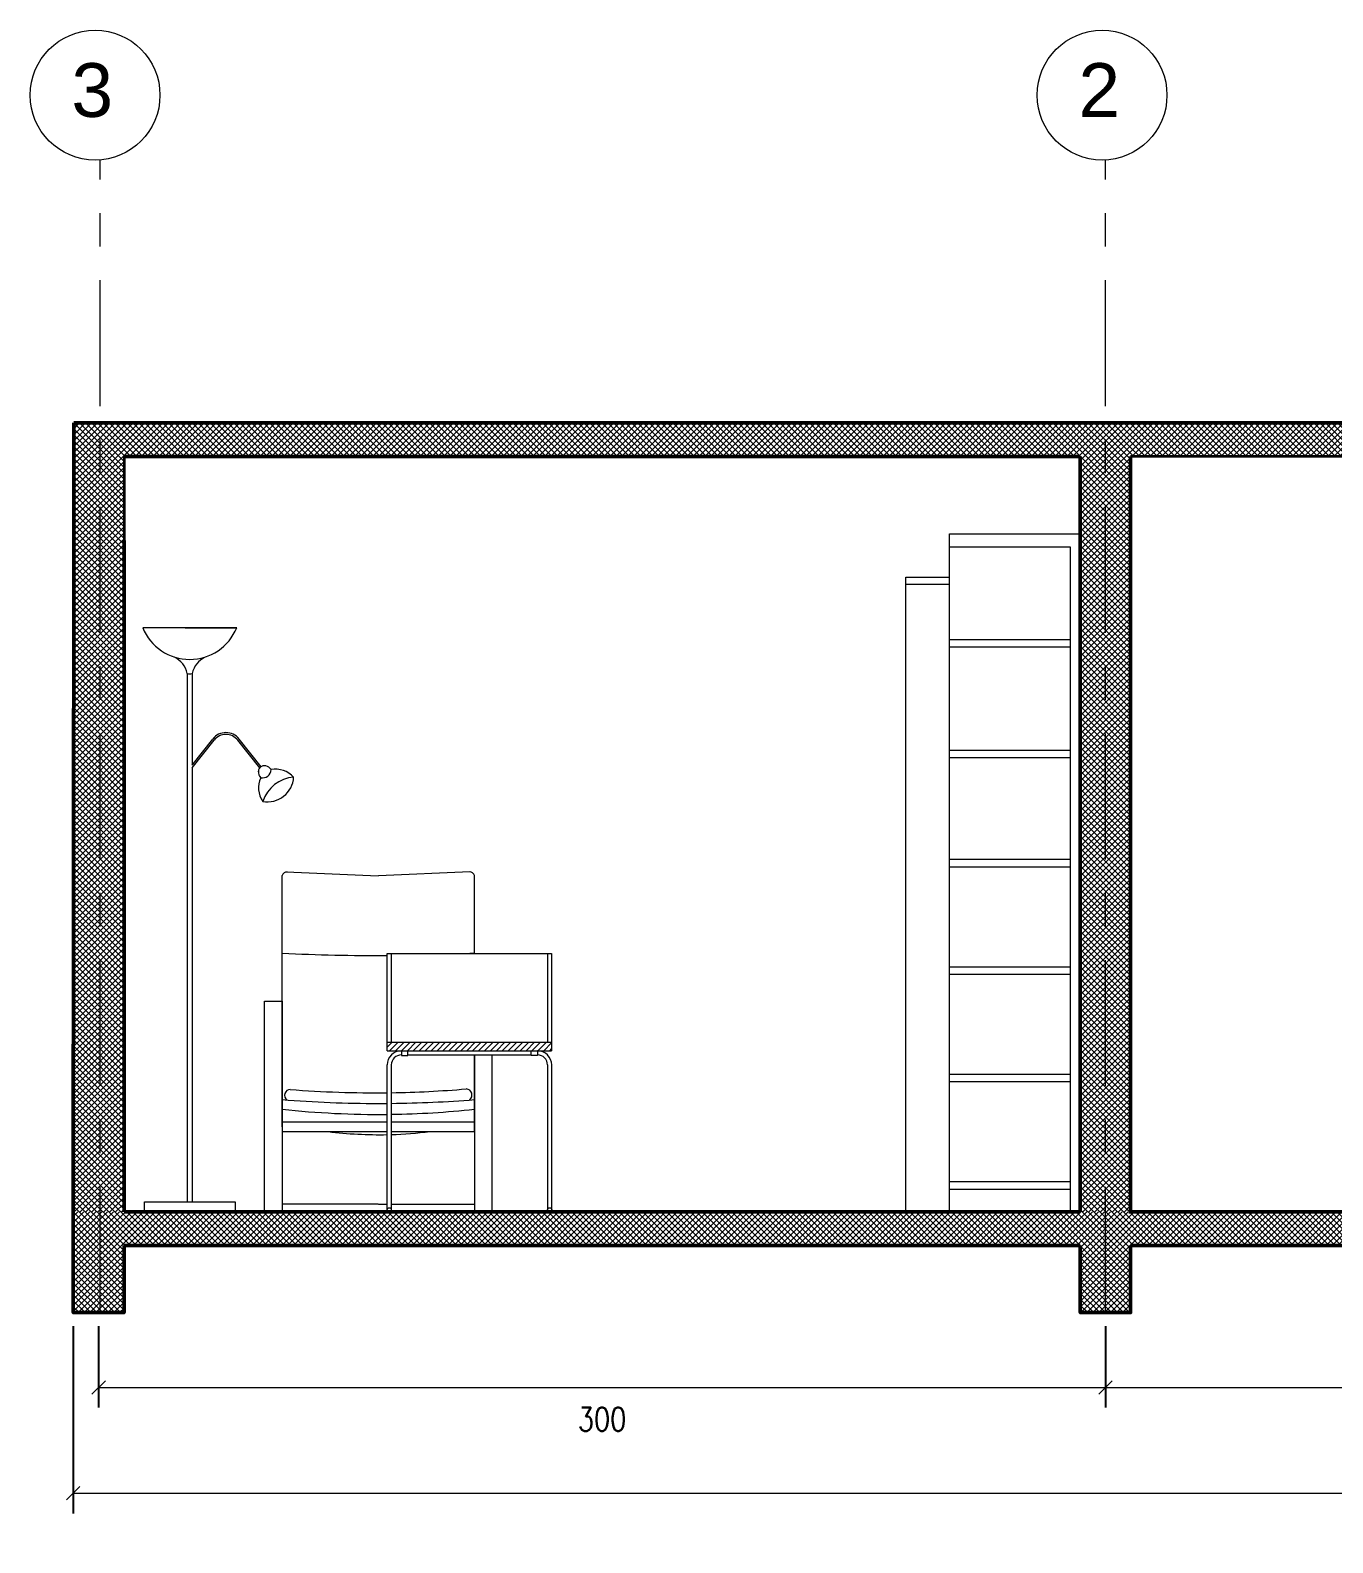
# Model space of a CAD drawing. Header units: inches. Extents: x -1721 to -585, y -6348 to -3019.
# Drawn here: x -970.269 to -966.389, y -3164.464 to -3159.959 of the extents above; entities that cross this region are included whole.
import ezdxf

# ---------------------------------------------------------------- set-up
doc = ezdxf.new("R2010")
doc.units = ezdxf.units.IN
doc.header["$MEASUREMENT"] = 0
doc.linetypes.add('$0$CENTERX2', pattern=[4, 2.5, -0.5, 0.5, -0.5])
doc.linetypes.add('$0$CENTRO2', pattern=[1.125, 0.75, -0.125, 0.125, -0.125])
for name, color, linetype, lineweight in [('$0$A-ELEV-MBE1', 1, 'Continuous', 35), ('$0$A-FURN_Num_Penna__251', 251, 'Continuous', 18), ('$0$A-SECT-MCUT', 7, 'Continuous', 35), ('$0$AA - pareti sezionate', 236, 'Continuous', 50), ('$0$AA- arredo', 8, 'Continuous', 18), ('$0$SEZIONE ARREDO', 8, 'Continuous', 25), ('$1$AA - linee quote', 3, 'Continuous', 13), ('$2$A-SECT-PATT', 8, 'Continuous', 18)]:
    doc.layers.add(name, color=color, linetype=linetype, lineweight=lineweight)
doc.layers.add('$0$IKE120036-t1', color=255, linetype='Continuous')
doc.styles.add('$0$ARIAL', font='Arial.ttf')
doc.styles.add('$4$E-ROMANS', font='romans.shx', dxfattribs={"width": 0.8})
doc.dimstyles.new('$0$E-0100_TICK_12', dxfattribs={"dimscale": 0.001, "dimtxt": 70, "dimasz": 40, "dimexe": 60, "dimexo": 40, "dimgap": 60, "dimtad": 4, "dimdec": 0, "dimlfac": 100, "dimzin": 0, "dimdsep": 46, "dimtxsty": '$4$E-ROMANS', "dimblk": 'OBLIQUE', "dimblk1": 'OBLIQUE', "dimblk2": 'OBLIQUE', "dimcen": 60, "dimclrd": 256, "dimclre": 256, "dimclrt": 256, "dimadec": 0, "dimazin": 0, "dimtfac": 1, "dimtdec": 0, "dimtmove": 1, "dimatfit": 3, "dimldrblk": '$0$_Open90', "dimfxl": 1, "dimtfill": 1, "dimtolj": 1, "dimtzin": 0, "dimlwd": -1, "dimarcsym": 0})
pattern_1 = [(45, (-1026.88537, -3343.844819), (-0.0088388348, 0.0088388348), []), (135, (-1026.88537, -3343.844819), (-0.0088388348, -0.0088388348), [])]

# ---------------------------------------------------------------- blocks, each defined once
blk = doc.blocks.new('_Oblique')
at = {"color": 0, "linetype": 'ByBlock', "lineweight": -2}
blk.add_line((-0.5, -0.5), (0.5, 0.5), dxfattribs=at)
blk = doc.blocks.new('*D206')
at = {"layer": '$1$AA - linee quote', "linetype": 'Continuous', "lineweight": -2, "transparency": 16777216}
for p, q in [((-970.0656, -3163.8183), (-970.0656, -3164.061)), ((-967.0662, -3163.8183), (-967.0662, -3164.061))]:
    blk.add_line(p, q, dxfattribs=at)
at = {"layer": '$1$AA - linee quote', "transparency": 16777216}
blk.add_line((-970.0656, -3164.001), (-967.0662, -3164.001), dxfattribs=at)
at = {"layer": 'DEFPOINTS', "color": 0, "linetype": 'Continuous', "transparency": 16777216}
for p in [(-970.0656, -3163.7783), (-967.0662, -3163.7783), (-967.0662, -3164.001)]:
    blk.add_point(p, dxfattribs=at)
at = {"layer": '$1$AA - linee quote', "linetype": 'Continuous', "transparency": 16777216, "xscale": 0.04, "yscale": 0.04, "zscale": 0.04, "rotation": 180}
blk.add_blockref('_Oblique', (-970.0656, -3164.001), dxfattribs=at)
at = {"layer": '$1$AA - linee quote', "linetype": 'Continuous', "transparency": 16777216, "xscale": 0.04, "yscale": 0.04, "zscale": 0.04}
blk.add_blockref('_Oblique', (-967.0662, -3164.001), dxfattribs=at)
at = {"layer": '$1$AA - linee quote', "linetype": 'Continuous', "transparency": 16777216, "insert": (-968.5659, -3164.096), "char_height": 0.07, "attachment_point": 5, "style": '$4$E-ROMANS', "bg_fill": 3, "box_fill_scale": 1.25, "bg_fill_color": 256, "bg_fill_true_color": 13158600, "bg_fill_transparency": 0}
blk.add_mtext('\\A1;300', dxfattribs=at)
blk = doc.blocks.new('$0$_Open90')
at = {"color": 0, "linetype": 'ByBlock', "lineweight": -2}
for p, q in [((-19.69, 19.69), (0, 0)), ((0, 0), (-39.37, 0)), ((0, 0), (-19.69, -19.69))]:
    blk.add_line(p, q, dxfattribs=at)
blk = doc.blocks.new('*D207')
at = {"layer": '$1$AA - linee quote', "linetype": 'Continuous', "lineweight": -2, "transparency": 16777216}
for p, q in [((-967.0662, -3163.8183), (-967.0662, -3164.061)), ((-964.0712, -3163.8183), (-964.0712, -3164.061))]:
    blk.add_line(p, q, dxfattribs=at)
at = {"layer": '$1$AA - linee quote', "transparency": 16777216}
blk.add_line((-967.0662, -3164.001), (-964.0712, -3164.001), dxfattribs=at)
at = {"layer": 'DEFPOINTS', "color": 0, "linetype": 'Continuous', "transparency": 16777216}
for p in [(-967.0662, -3163.7783), (-964.0712, -3163.7783), (-964.0712, -3164.001)]:
    blk.add_point(p, dxfattribs=at)
at = {"layer": '$1$AA - linee quote', "linetype": 'Continuous', "transparency": 16777216, "xscale": 0.04, "yscale": 0.04, "zscale": 0.04, "rotation": 180}
blk.add_blockref('_Oblique', (-967.0662, -3164.001), dxfattribs=at)
at = {"layer": '$1$AA - linee quote', "linetype": 'Continuous', "transparency": 16777216, "xscale": 0.04, "yscale": 0.04, "zscale": 0.04}
blk.add_blockref('_Oblique', (-964.0712, -3164.001), dxfattribs=at)
at = {"layer": '$1$AA - linee quote', "linetype": 'Continuous', "transparency": 16777216, "insert": (-965.5687, -3164.096), "char_height": 0.07, "attachment_point": 5, "style": '$4$E-ROMANS', "bg_fill": 3, "box_fill_scale": 1.25, "bg_fill_color": 256, "bg_fill_true_color": 13158600, "bg_fill_transparency": 0}
blk.add_mtext('\\A1;300', dxfattribs=at)
blk = doc.blocks.new('*D209')
at = {"layer": '$1$AA - linee quote', "linetype": 'Continuous', "lineweight": -2, "transparency": 16777216}
for p, q in [((-970.1412, -3163.8183), (-970.1412, -3164.3762)), ((-961.0012, -3163.8183), (-961.0012, -3164.3762))]:
    blk.add_line(p, q, dxfattribs=at)
at = {"layer": '$1$AA - linee quote', "transparency": 16777216}
blk.add_line((-970.1412, -3164.3162), (-961.0012, -3164.3162), dxfattribs=at)
at = {"layer": 'DEFPOINTS', "color": 0, "linetype": 'Continuous', "transparency": 16777216}
for p in [(-970.1412, -3163.7783), (-961.0012, -3163.7783), (-961.0012, -3164.3162)]:
    blk.add_point(p, dxfattribs=at)
at = {"layer": '$1$AA - linee quote', "linetype": 'Continuous', "transparency": 16777216, "xscale": 0.04, "yscale": 0.04, "zscale": 0.04, "rotation": 180}
blk.add_blockref('_Oblique', (-970.1412, -3164.3162), dxfattribs=at)
at = {"layer": '$1$AA - linee quote', "linetype": 'Continuous', "transparency": 16777216, "xscale": 0.04, "yscale": 0.04, "zscale": 0.04}
blk.add_blockref('_Oblique', (-961.0012, -3164.3162), dxfattribs=at)
at = {"layer": '$1$AA - linee quote', "linetype": 'Continuous', "transparency": 16777216, "insert": (-965.5712, -3164.4112), "char_height": 0.07, "attachment_point": 5, "style": '$4$E-ROMANS', "bg_fill": 3, "box_fill_scale": 1.25, "bg_fill_color": 256, "bg_fill_true_color": 13158600, "bg_fill_transparency": 0}
blk.add_mtext('\\A1;914', dxfattribs=at)

msp = doc.modelspace()

# ---------------------------------------------------------------- hatches: boundary and pattern name
at = {"layer": '$0$AA- arredo'}
h = msp.add_hatch(dxfattribs=at)
h.set_pattern_fill('ANSI31', color=256, scale=0.1)
h.set_pattern_definition([(45, (-1063.47036, -3411.719497), (-0.00883883476, 0.00883883476), [])])
h.paths.add_polyline_path([(-969.2061, -3162.9727), (-969.2061, -3162.9983), (-968.7161, -3162.9983), (-968.7161, -3162.9727)])
at = {"layer": '$2$A-SECT-PATT', "true_color": 0x000000}
h = msp.add_hatch(dxfattribs=at)
h.set_pattern_fill('ANSI37', color=18, scale=0.1, style=0)
h.set_pattern_definition(pattern_1)
h.paths.add_polyline_path([(-970.1412, -3161.1283), (-970.1412, -3161.1281), (-970.14, -3161.1281), (-970.14, -3163.4783), (-969.99, -3163.4783), (-969.99, -3161.2283), (-967.1412, -3161.2283), (-967.1412, -3163.4783), (-966.9912, -3163.4783), (-966.9912, -3161.1283)])
h = msp.add_hatch(dxfattribs=at)
h.set_pattern_fill('ANSI37', color=18, scale=0.1, style=0)
h.set_pattern_definition(pattern_1)
h.paths.add_polyline_path([(-966.9912, -3161.2283), (-961.1512, -3161.2283), (-961.1512, -3163.4783), (-961.0012, -3163.4783), (-961.0012, -3161.1283), (-961.1512, -3161.1283), (-966.9912, -3161.1283)])
h = msp.add_hatch(dxfattribs=at)
h.set_pattern_fill('ANSI37', color=18, scale=0.1)
h.set_pattern_definition([(45, (-928.98059, -1012.11279), (-0.008838834765, 0.008838834765), []), (135, (-928.98059, -1012.11279), (-0.008838834765, -0.008838834765), [])])
h.paths.add_polyline_path([(-966.9912, -3163.5783), (-964.1412, -3163.5783), (-964.1412, -3163.7783), (-964.0012, -3163.7783), (-964.0012, -3163.5783), (-961.1512, -3163.5783), (-961.1512, -3163.7783), (-961.0012, -3163.7783), (-961.0012, -3163.4783), (-970.1412, -3163.4783), (-970.1412, -3163.7783), (-969.99, -3163.7783), (-969.99, -3163.5783), (-967.1412, -3163.5783), (-967.1412, -3163.7783), (-966.9912, -3163.7783)])

# ---------------------------------------------------------------- linework, layer by layer
at = {"layer": '$0$A-ELEV-MBE1'}
msp.add_line((-966.9912, -3163.4783), (-966.4269, -3163.4783), dxfattribs=at)
at = {"layer": '$0$A-FURN_Num_Penna__251', "lineweight": 13}
msp.add_line((-967.5312, -3163.4783), (-967.6609, -3163.4783), dxfattribs=at)
at = {"layer": '$0$A-FURN_Num_Penna__251'}
msp.add_circle((-968.7222, -3163.4721), 0.00619, dxfattribs=at)
at = {"layer": '$0$A-SECT-MCUT'}
msp.add_line((-964.1412, -3161.2283), (-966.9912, -3161.2283), dxfattribs=at)
for points in [[(-969.99, -3161.2283), (-969.99, -3161.4783)], [(-966.9912, -3163.4783), (-966.9862, -3163.4783)], [(-969.99, -3163.5783), (-969.99, -3163.7783)]]:
    msp.add_lwpolyline(points, dxfattribs=at)
at = {"layer": '$0$AA - pareti sezionate'}
for p, q in [((-970.14, -3161.1281), (-961.0012, -3161.1283)), ((-967.1412, -3161.2283), (-969.99, -3161.2283)), ((-967.1412, -3161.4583), (-967.1412, -3163.4783)), ((-967.1412, -3161.4583), (-967.1412, -3163.4783)), ((-970.14, -3161.4783), (-970.1412, -3163.4783)), ((-969.99, -3161.4783), (-969.99, -3163.4783)), ((-967.1412, -3161.4783), (-967.1412, -3163.4783)), ((-966.9912, -3161.6783), (-966.9912, -3161.4783)), ((-966.9912, -3161.8783), (-966.9912, -3161.6783)), ((-969.99, -3163.4783), (-969.99, -3161.7783)), ((-966.9912, -3162.0783), (-966.9912, -3161.8783)), ((-966.9912, -3162.2783), (-966.9912, -3162.0783)), ((-966.9912, -3162.4783), (-966.9912, -3162.2783)), ((-966.9912, -3162.6783), (-966.9912, -3162.4783)), ((-966.9912, -3162.8783), (-966.9912, -3162.6783)), ((-966.9912, -3163.0783), (-966.9912, -3162.8783)), ((-966.9912, -3163.2783), (-966.9912, -3163.0783)), ((-966.9912, -3163.4783), (-966.9912, -3163.2783)), ((-969.99, -3163.4783), (-967.1412, -3163.4783)), ((-966.9962, -3163.4783), (-964.1367, -3163.4783)), ((-966.9862, -3163.4783), (-961.1362, -3163.4783)), ((-967.1412, -3163.5783), (-969.99, -3163.5783)), ((-966.9912, -3163.5783), (-964.1412, -3163.5783))]:
    msp.add_line(p, q, dxfattribs=at)
for points in [[(-970.14, -3161.4783), (-970.14, -3161.4783), (-970.14, -3161.1281)], [(-967.1412, -3161.4783), (-967.1412, -3161.2283)], [(-966.9912, -3161.2283), (-966.9912, -3161.4783)], [(-969.99, -3163.5783), (-969.99, -3163.7783), (-970.1412, -3163.7783), (-970.1412, -3163.4783), (-970.1412, -3163.4783)], [(-966.9912, -3163.5783), (-966.9912, -3163.7783), (-967.1412, -3163.7783), (-967.1412, -3163.5783)]]:
    msp.add_lwpolyline(points, dxfattribs=at)
at = {"layer": '$0$AA- arredo'}
for p, q in [((-967.5312, -3161.4583), (-967.1412, -3161.4583)), ((-967.5312, -3163.4783), (-967.5312, -3161.4583)), ((-967.17, -3161.4983), (-967.5312, -3161.4983)), ((-967.17, -3163.4783), (-967.17, -3161.4983)), ((-967.6609, -3163.4783), (-967.6609, -3161.5883)), ((-967.6609, -3161.5883), (-967.5312, -3161.5883)), ((-967.6609, -3161.6083), (-967.5312, -3161.6083)), ((-969.6543, -3161.7383), (-969.9343, -3161.7383)), ((-969.8078, -3161.7383), (-969.7808, -3161.7383)), ((-969.7943, -3161.7383), (-969.6543, -3161.7383)), ((-967.5312, -3161.7732), (-967.1712, -3161.7732)), ((-967.1712, -3161.7732), (-967.1712, -3161.7962)), ((-967.1712, -3161.7962), (-967.5312, -3161.7962)), ((-969.8017, -3161.8744), (-969.8017, -3163.4483)), ((-969.7869, -3161.8744), (-969.7869, -3162.1474)), ((-969.7869, -3162.1474), (-969.7256, -3162.0699)), ((-969.7869, -3162.1559), (-969.7215, -3162.0732)), ((-969.5856, -3162.1562), (-969.6513, -3162.0732)), ((-969.5817, -3162.1527), (-969.6472, -3162.0699)), ((-967.5312, -3162.1032), (-967.1712, -3162.1032)), ((-967.1712, -3162.1262), (-967.5312, -3162.1262)), ((-967.1712, -3162.1032), (-967.1712, -3162.1262)), ((-969.7869, -3162.1559), (-969.7869, -3163.4483)), ((-967.5312, -3162.4282), (-967.1712, -3162.4282)), ((-967.1712, -3162.4512), (-967.5312, -3162.4512)), ((-967.1712, -3162.4282), (-967.1712, -3162.4512)), ((-969.2061, -3162.7083), (-968.7161, -3162.7083)), ((-969.2061, -3162.9983), (-969.2061, -3162.7083)), ((-969.1937, -3162.7083), (-969.1937, -3162.9727)), ((-968.7284, -3162.7083), (-968.7284, -3162.9727)), ((-968.7161, -3162.7083), (-968.7161, -3162.9983)), ((-967.5312, -3162.7482), (-967.1712, -3162.7482)), ((-967.1712, -3162.7712), (-967.5312, -3162.7712)), ((-967.1712, -3162.7482), (-967.1712, -3162.7712)), ((-969.2061, -3162.9727), (-968.7161, -3162.9727)), ((-969.2061, -3162.9983), (-968.7161, -3162.9983)), ((-969.1637, -3162.9983), (-969.1637, -3163.0121)), ((-969.1446, -3163.0121), (-969.1446, -3162.9983)), ((-968.7775, -3163.0121), (-968.7775, -3162.9983)), ((-968.7584, -3162.9983), (-968.7584, -3163.0121)), ((-969.2061, -3163.4721), (-969.2061, -3163.0407)), ((-969.2061, -3163.4721), (-969.2061, -3163.0407)), ((-969.1937, -3163.0407), (-969.1937, -3163.4721)), ((-969.1637, -3163.0121), (-969.1446, -3163.0121)), ((-969.1446, -3163.0107), (-968.7775, -3163.0107)), ((-968.7584, -3163.0121), (-968.7775, -3163.0121)), ((-968.7284, -3163.0407), (-968.7284, -3163.4721)), ((-968.7161, -3163.0407), (-968.7161, -3163.4721)), ((-967.5312, -3163.0682), (-967.1712, -3163.0682)), ((-967.1712, -3163.0682), (-967.1712, -3163.0912)), ((-967.1712, -3163.0912), (-967.5312, -3163.0912)), ((-967.5312, -3163.3882), (-967.1712, -3163.3882)), ((-967.1712, -3163.3882), (-967.1712, -3163.4112)), ((-969.9293, -3163.4783), (-969.9293, -3163.4483)), ((-969.9293, -3163.4483), (-969.6593, -3163.4483)), ((-969.6593, -3163.4483), (-969.6593, -3163.4783)), ((-967.1712, -3163.4112), (-967.5312, -3163.4112)), ((-967.17, -3163.4112), (-967.1712, -3163.4112)), ((-969.2327, -3163.4554), (-969.5186, -3163.4554)), ((-969.5186, -3163.4554), (-969.5186, -3163.477)), ((-969.2322, -3163.4554), (-969.2061, -3163.4554)), ((-969.1937, -3163.4554), (-968.9463, -3163.4554)), ((-968.9463, -3163.4554), (-968.9463, -3163.477))]:
    msp.add_line(p, q, dxfattribs=at)
for points in [[(-969.5186, -3163.2248), (-969.5186, -3162.4766)], [(-969.5065, -3162.4659), (-969.2327, -3162.477)], [(-968.9585, -3162.4659), (-969.2322, -3162.477)], [(-968.9463, -3162.7083), (-968.9463, -3162.4766)], [(-968.9463, -3163.0107), (-968.9463, -3163.4783), (-968.8934, -3163.4783), (-968.8934, -3163.0107)], [(-968.9463, -3163.2248), (-968.9463, -3163.0107)], [(-969.2061, -3163.211), (-969.5186, -3163.211), (-969.5186, -3163.2391), (-969.2061, -3163.2391)], [(-969.1937, -3163.2391), (-968.9463, -3163.2391), (-968.9463, -3163.211), (-969.1937, -3163.211)]]:
    msp.add_lwpolyline(points, dxfattribs=at)
msp.add_lwpolyline([(-969.5715, -3162.8507), (-969.5186, -3162.8507), (-969.5186, -3163.4783), (-969.5715, -3163.4783)], close=True, dxfattribs=at)
msp.add_circle((-969.1999, -3163.4721), 0.00619, dxfattribs=at)
for centre, radius, start, end in [((-969.7943, -3161.6819), 0.1509, 201.945, 338.055), ((-969.8727, -3161.891), 0.073, 13.1634, 63.1642), ((-969.7158, -3161.891), 0.073, 116.8358, 166.8366), ((-969.7943, -3161.8558), 0.02, 248.3278, 291.6722), ((-969.6864, -3162.1009), 0.05, 38.3251, 141.6749), ((-969.6864, -3162.1009), 0.0447, 38.3251, 141.6749), ((-969.5718, -3162.1675), 0.0181, 75.4758, 189.7832), ((-969.5637, -3162.1673), 0.0263, 176.4171, 223.157), ((-969.5168, -3162.2152), 0.0725, 155.5716, 214.1648), ((-969.5781, -3162.1595), 0.0262, 259.5952, 356.4228), ((-969.563, -3162.1787), 0.0785, 259.8836, 356.3819), ((-969.4772, -3162.288), 0.1046, 94.1093, 162.1561), ((-969.5738, -3162.1751), 0.0259, 32.5802, 75.4758), ((-969.5385, -3162.2323), 0.0725, 42.1006, 100.6938), ((-969.5052, -3162.4796), 0.0138, 84.7605, 167.239), ((-968.9597, -3162.4796), 0.0138, 12.761, 95.2395), ((-969.2375, -3156.9927), 5.7221, 267.1838, 270.3147), ((-969.2375, -3156.9927), 5.7221, 272.7302, 272.9169), ((-969.1637, -3163.0407), 0.0424, 90, 180), ((-968.7584, -3163.0407), 0.0424, 0, 90), ((-969.1637, -3163.0407), 0.03, 90, 180), ((-968.7584, -3163.0407), 0.03, 0, 90), ((-969.4943, -3163.131), 0.0174, 91.5896, 233.4658), ((-969.242, -3159.9077), 3.2159, 265.491, 270.6401), ((-969.242, -3159.9077), 3.2159, 270.8606, 274.8472), ((-968.972, -3163.1305), 0.0186, 309.0847, 84.7296), ((-969.2317, -3159.5411), 3.6142, 265.4461, 269.9874), ((-969.2325, -3160.5393), 2.6487, 263.7977, 270.5713), ((-969.2333, -3159.5411), 3.6142, 270.0126, 270.4313), ((-969.2333, -3159.5411), 3.6142, 270.6274, 274.5539), ((-969.2325, -3160.5393), 2.6487, 270.839, 276.2023), ((-969.2302, -3162.0054), 1.243, 263.0099, 271.1147), ((-969.2302, -3162.0054), 1.243, 271.6852, 276.9901)]:
    msp.add_arc(centre, radius, start, end, dxfattribs=at)
at = {"layer": '$0$IKE120036-t1'}
for p in [(-967.5312, -3163.4783), (-967.1412, -3163.4783)]:
    msp.add_line(p, (-967.17, -3163.4783), dxfattribs=at)
at = {"layer": '$0$SEZIONE ARREDO', "color": 7, "true_color": 0xffffff}
for p, q in [((-969.6593, -3163.4783), (-969.9293, -3163.4783)), ((-969.7943, -3163.4783), (-969.6593, -3163.4783)), ((-969.2061, -3163.4783), (-969.1937, -3163.4783)), ((-969.1811, -3163.4783), (-969.1422, -3163.4783)), ((-968.7799, -3163.4783), (-968.7411, -3163.4783)), ((-968.7161, -3163.4783), (-968.7284, -3163.4783))]:
    msp.add_line(p, q, dxfattribs=at)
at = {"layer": '$1$AA - linee quote', "linetype": '$0$CENTRO2', "ltscale": 0.5}
for p, q in [((-970.0614, -3163.7783), (-970.0614, -3160.3455)), ((-967.0662, -3163.7783), (-967.0662, -3160.3455))]:
    msp.add_line(p, q, dxfattribs=at)
at = {"layer": '$1$AA - linee quote'}
for centre in [(-970.0762, -3160.1522), (-967.0762, -3160.1522)]:
    msp.add_circle(centre, 0.1933, dxfattribs=at)
at = {"color": 7}
for p, q in [((-967.1412, -3162.4778), (-967.1412, -3162.4678)), ((-967.1412, -3163.3797), (-967.1412, -3162.4778))]:
    msp.add_line(p, q, dxfattribs=at)

# ---------------------------------------------------------------- texts
at = {"layer": '$1$AA - linee quote', "linetype": '$0$CENTERX2', "ltscale": 5, "style": '$0$ARIAL'}
for tag, p in [('3', (-970.1468, -3160.217)), ('2', (-967.1468, -3160.217))]:
    msp.add_attdef(tag, p, '', height=0.16, dxfattribs=at)

# ---------------------------------------------------------------- next in the draw order: dimensions: what is measured, and where the dimension line sits
at = {"layer": '$1$AA - linee quote', "color": 7, "linetype": 'Continuous', "true_color": 0xffffff}
dim = msp.add_linear_dim(base=(-967.0662, -3164.001), p1=(-970.0656, -3163.7783), p2=(-967.0662, -3163.7783), dimstyle='$0$E-0100_TICK_12', dxfattribs=at)
dim.commit()
dim.dimension.update_dxf_attribs({"geometry": '*D206', "text_midpoint": (-968.5659, -3164.096)})

# ---------------------------------------------------------------- next in the draw order: dimensions: what is measured, and where the dimension line sits
dim = msp.add_linear_dim(base=(-964.0711597919, -3164.0010463233), p1=(-967.0661597919, -3163.7783251668), p2=(-964.0711597919, -3163.7783251668), dimstyle='$0$E-0100_TICK_12', dxfattribs=at)
dim.commit()
dim.dimension.update_dxf_attribs({"geometry": '*D207', "text_midpoint": (-965.5686597919, -3164.0960463233)})

# ---------------------------------------------------------------- next in the draw order: dimensions: what is measured, and where the dimension line sits
dim = msp.add_linear_dim(base=(-961.0012, -3164.3162), p1=(-970.1412, -3163.7783), p2=(-961.0012, -3163.7783), dimstyle='$0$E-0100_TICK_12', dxfattribs=at)
dim.commit()
dim.dimension.update_dxf_attribs({"geometry": '*D209', "text_midpoint": (-965.5712, -3164.4112)})

doc.saveas('drawing.dxf')
